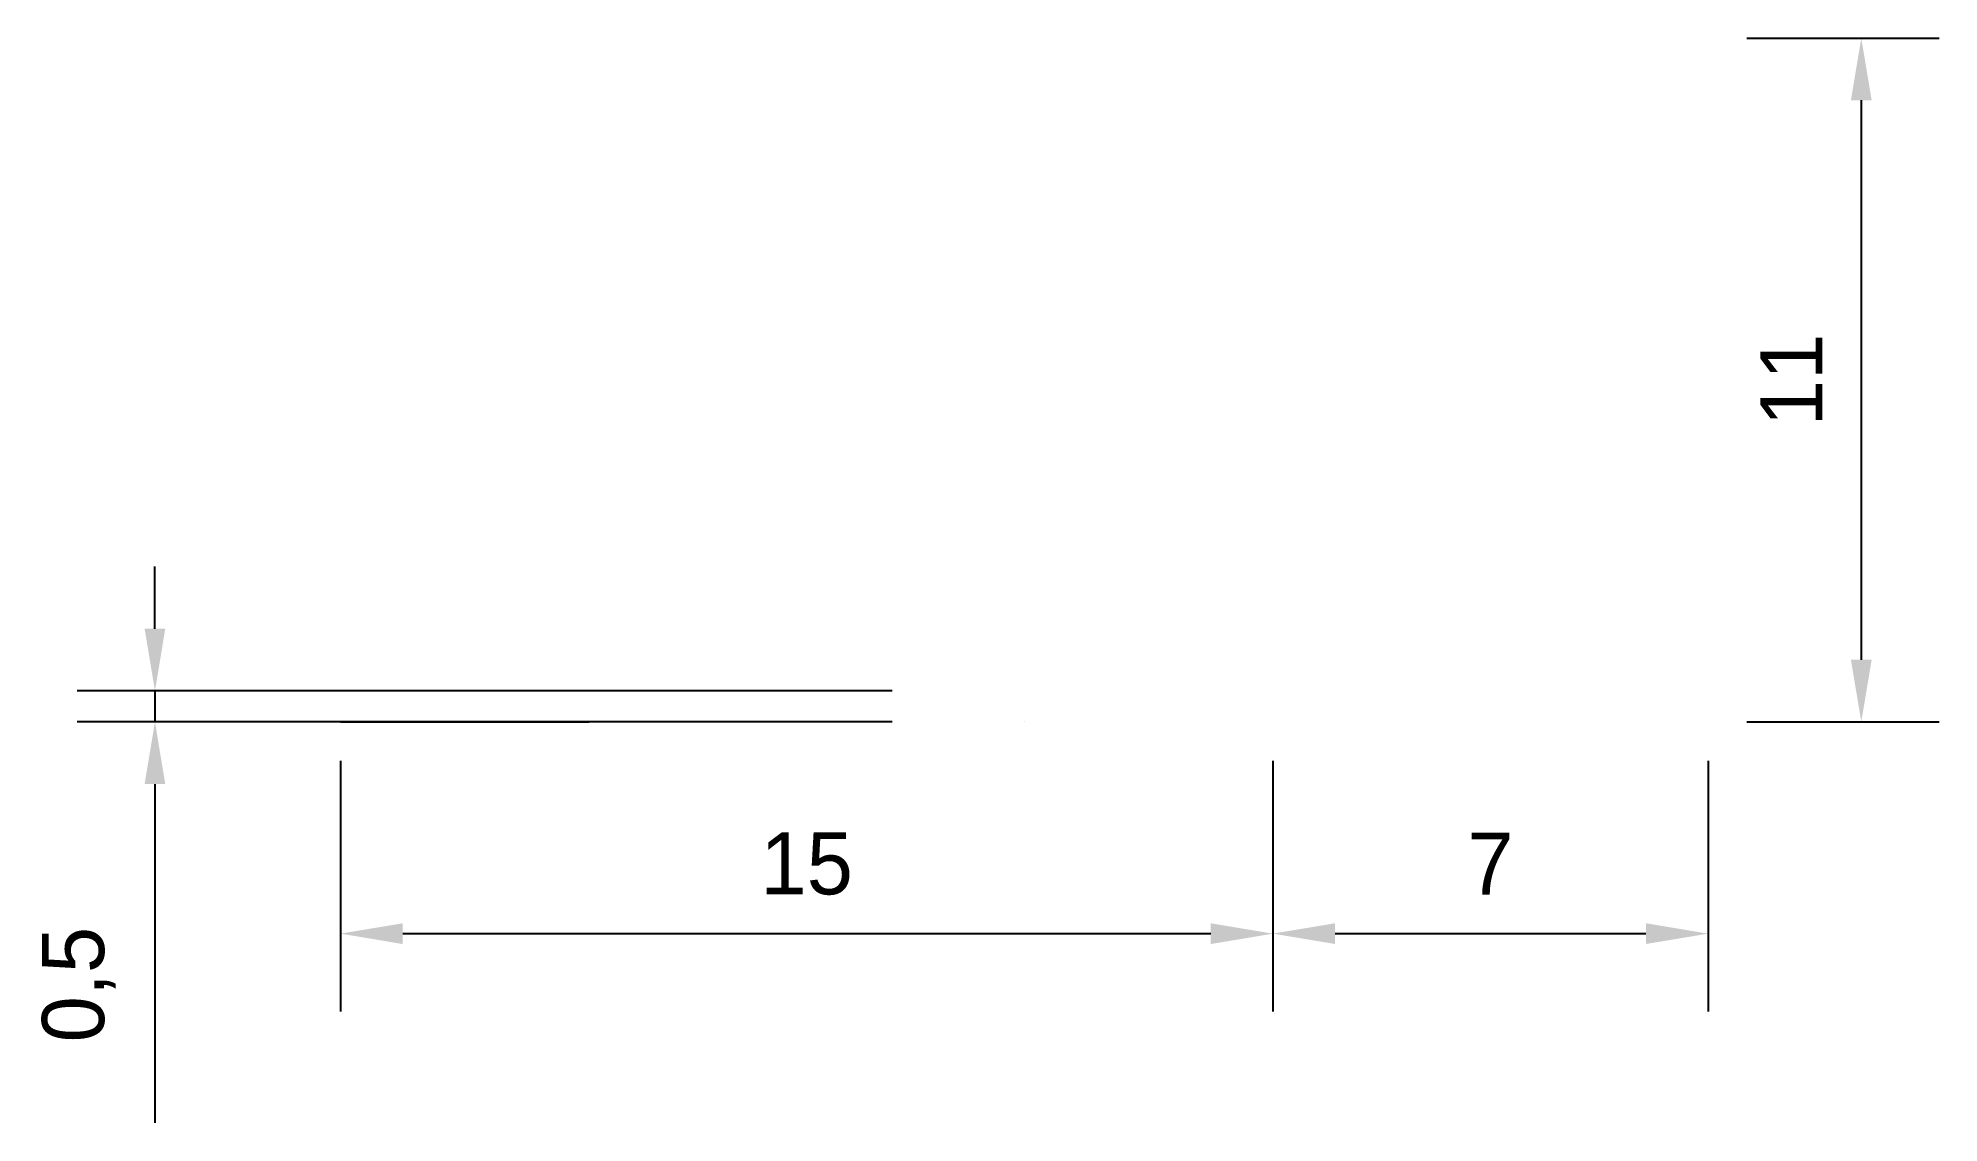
# Model space of a CAD drawing. Extents: x -26.9 to 3.7, y -17.4 to 0.
import ezdxf

# ---------------------------------------------------------------- set-up
doc = ezdxf.new("R2010")
doc.units = 12
doc.header["$LTSCALE"] = 3
doc.layers.get('0').update_dxf_attribs({"lineweight": 30})
doc.layers.add('cotas', color=7, linetype='Continuous')
doc.styles.get("Standard").update_dxf_attribs({"font": 'cdm.shx'})
doc.dimstyles.new('ISO-10', dxfattribs={"dimtxt": 1, "dimasz": 1, "dimexe": 1.25, "dimexo": 0.625, "dimtad": 1, "dimtxsty": 'Standard', "dimcen": 0, "dimadec": 0, "dimazin": 0, "dimtfac": 1, "dimtmove": 0, "dimatfit": 3, "dimfxl": 1, "dimarcsym": 0})

# ---------------------------------------------------------------- blocks, each defined once
blk = doc.blocks.new('*D10')
at = {"layer": 'cotas', "color": 0, "lineweight": -2, "ltscale": 0.05}
for p, q in [((0.625, 0), (3.716, 0)), ((2.466, -1), (2.466, -10)), ((0.625, -11), (3.716, -11))]:
    blk.add_line(p, q, dxfattribs=at)
at = {"layer": 'cotas', "color": 0, "ltscale": 0.05}
for points in [[(2.299, -1), (2.632, -1), (2.466, 0)], [(2.299, -10), (2.632, -10), (2.466, -11)]]:
    blk.add_solid(points, dxfattribs=at)
at = {"layer": 'Defpoints', "color": 0, "ltscale": 0.05}
for p in [(0, 0), (0, -11), (2.466, -11)]:
    blk.add_point(p, dxfattribs=at)
at = {"layer": 'cotas', "color": 0, "ltscale": 0.05, "insert": (1.341, -5.5), "char_height": 1, "attachment_point": 5, "rotation": 90}
blk.add_mtext('11', dxfattribs=at)
blk = doc.blocks.new('*D13')
at = {"layer": 'cotas', "color": 0, "lineweight": -2, "ltscale": 0.05}
for p, q in [((-7, -11.625), (-7, -15.655)), ((0, -11.625), (0, -15.655)), ((-6, -14.405), (-1, -14.405))]:
    blk.add_line(p, q, dxfattribs=at)
at = {"layer": 'cotas', "color": 0, "ltscale": 0.05}
for points in [[(-6, -14.238), (-6, -14.572), (-7, -14.405)], [(-1, -14.238), (-1, -14.572), (0, -14.405)]]:
    blk.add_solid(points, dxfattribs=at)
at = {"layer": 'Defpoints', "color": 0, "ltscale": 0.05}
for p in [(-7, -11), (0, -11), (0, -14.405)]:
    blk.add_point(p, dxfattribs=at)
at = {"layer": 'cotas', "color": 0, "ltscale": 0.05, "insert": (-3.5, -13.28), "char_height": 1, "attachment_point": 5}
blk.add_mtext('7', dxfattribs=at)
blk = doc.blocks.new('*D14')
at = {"layer": 'cotas', "color": 0, "lineweight": -2, "ltscale": 0.05}
for p, q in [((-22, -11.625), (-22, -15.655)), ((-7, -11.625), (-7, -15.655)), ((-21, -14.405), (-8, -14.405))]:
    blk.add_line(p, q, dxfattribs=at)
at = {"layer": 'cotas', "color": 0, "ltscale": 0.05}
for points in [[(-21, -14.238), (-21, -14.572), (-22, -14.405)], [(-8, -14.238), (-8, -14.572), (-7, -14.405)]]:
    blk.add_solid(points, dxfattribs=at)
at = {"layer": 'Defpoints', "color": 0, "ltscale": 0.05}
for p in [(-22, -11), (-7, -11), (-7, -14.405)]:
    blk.add_point(p, dxfattribs=at)
at = {"layer": 'cotas', "color": 0, "ltscale": 0.05, "insert": (-14.5, -13.28), "char_height": 1, "attachment_point": 5}
blk.add_mtext('15', dxfattribs=at)
blk = doc.blocks.new('*D18')
at = {"layer": 'cotas', "color": 0, "lineweight": -2, "ltscale": 0.05}
for p, q in [((-24.985, -9.5), (-24.985, -8.5)), ((-13.125, -10.5), (-26.235, -10.5)), ((-24.985, -10.5), (-24.985, -11)), ((-13.125, -11), (-26.235, -11)), ((-24.985, -12), (-24.985, -17.45))]:
    blk.add_line(p, q, dxfattribs=at)
at = {"layer": 'cotas', "color": 0, "ltscale": 0.05}
for points in [[(-25.152, -9.5), (-24.819, -9.5), (-24.985, -10.5)], [(-25.152, -12), (-24.819, -12), (-24.985, -11)]]:
    blk.add_solid(points, dxfattribs=at)
at = {"layer": 'Defpoints', "color": 0, "ltscale": 0.05}
for p in [(-12.5, -10.5), (-24.985, -11), (-12.5, -11)]:
    blk.add_point(p, dxfattribs=at)
at = {"layer": 'cotas', "color": 0, "ltscale": 0.05, "insert": (-26.21, -15.225), "char_height": 1, "attachment_point": 5, "rotation": 90}
blk.add_mtext('0,5', dxfattribs=at)

msp = doc.modelspace()

# ---------------------------------------------------------------- linework, layer by layer
at = {"ltscale": 0.05, "extrusion": (0, -1, 0)}
for p, q in [((-22, -11, 3.2), (-22, -11, 2.7)), ((-22, -11, 2.7), (-20, -11, 2.7)), ((-20, -11, 2.7), (-20, -11, 3.2)), ((-20, -11, 3.2), (-18, -11, 3.2)), ((-18, -11, 2.2), (-20, -11, 2.2)), ((-20, -11, 2.2), (-20, -11, 2.7)), ((-18, -11, 3.2), (-18, -11, 2.2))]:
    msp.add_line(p, q, dxfattribs=at)
at = {"ltscale": 0.05, "extrusion": (-2.20833e-16, -1, 0)}
msp.add_line((-11, -11, 3.2), (-11, -11, 2.2), dxfattribs=at)

# ---------------------------------------------------------------- dimensions: what is measured, and where the dimension line sits
at = {"layer": 'cotas', "ltscale": 0.05}
for base, p1, p2, picture, middle in [((2.466, -11), (0, 0), (0, -11), '*D10', (1.341, -5.5)), ((-24.985, -11), (-12.5, -10.5), (-12.5, -11), '*D18', (-26.21, -15.225))]:
    dim = msp.add_linear_dim(base=base, p1=p1, p2=p2, angle=90, dimstyle='ISO-10', dxfattribs=at)
    dim.commit()
    dim.dimension.update_dxf_attribs({"geometry": picture, "text_midpoint": middle})
for base, p1, p2, picture, middle in [((-7, -14.405), (-22, -11), (-7, -11), '*D14', (-14.5, -13.28)), ((0, -14.405), (-7, -11), (0, -11), '*D13', (-3.5, -13.28))]:
    dim = msp.add_linear_dim(base=base, p1=p1, p2=p2, dimstyle='ISO-10', dxfattribs=at)
    dim.commit()
    dim.dimension.update_dxf_attribs({"geometry": picture, "text_midpoint": middle})

doc.saveas('drawing.dxf')
